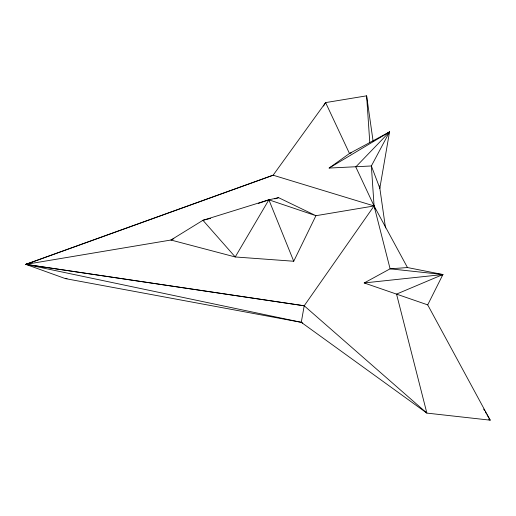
<?xml version="1.0" encoding="UTF-8"?>
<svg xmlns="http://www.w3.org/2000/svg" width="516" height="516" viewBox="0 0 516 516"><rect width="100%" height="100%" fill="white"/><g stroke="black" fill="none" stroke-linecap="round" stroke-linejoin="round"><path stroke-width="0.77" d="M373.107 141.223L366.618 95.834L325.615 102.6L273.119 175.208L25.8 264.366L301.273 322.319L426.874 413.103L490.2 420.166L427.706 304.879L442.909 274.531L390.102 268.823L374.074 205.949L371.365 165.971L379.828 188.198L389.535 131.909L349.48 153.491L329.131 168.061L371.365 165.971L389.535 131.909L329.131 168.061M302.699 323.061L301.273 322.319L304.208 305.782L374.074 205.949L355.782 166.939L389.535 131.909L386.929 133.734M301.273 322.319L65.429 278.621L25.8 264.366L170.938 240.024L235.232 256.962L293.733 261.244L315.927 215.701L374.074 205.949L407.466 267.546L442.909 274.531L441.909 275.744M323.519 106.032L325.615 102.6L349.48 153.491L351.68 152.646M427.706 304.879L364.206 282.955L390.102 268.823L407.466 267.546M173.84 238.689L170.938 240.024L202.936 220.3L268.875 199.815L278.588 197.667L315.927 215.701L268.875 199.815L258.374 203.433M274.783 198.886L278.588 197.667M31.973 262.541L25.8 264.366L304.208 305.782L426.874 413.103L396.546 294.101L442.909 274.531L364.206 282.955M210.644 218.345L202.936 220.3L235.232 256.962L268.875 199.815L293.733 261.244M65.429 278.621L67.035 278.575M304.208 305.782L25.8 264.366L273.119 175.208L374.074 205.949L375.113 208.999M488.768 419.424L490.2 420.166L486.93 414.632M483.66 409.098L484.479 410.478M485.298 411.865L486.111 413.245M379.292 185.876L379.828 188.198M379.602 186.605L385.517 227.956M366.618 95.834L369.772 142.403"/></g></svg>
